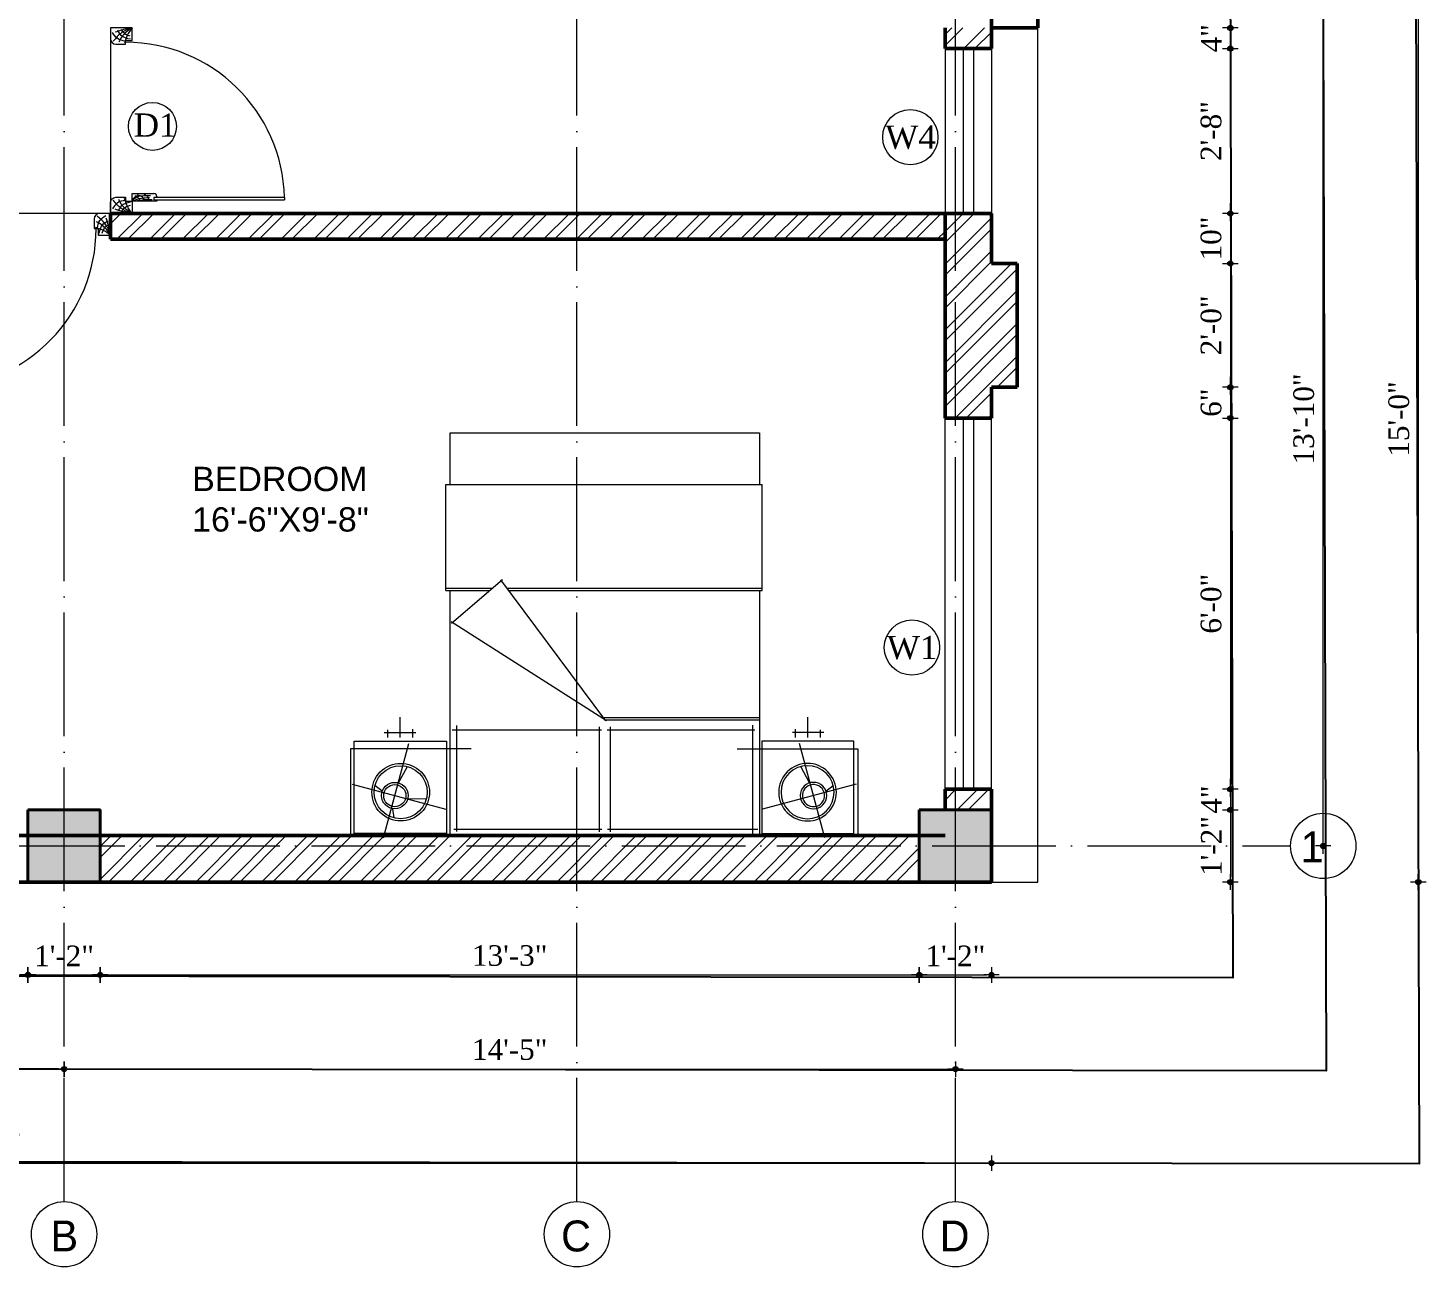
# Model space of a CAD drawing. Header units: inches. Extents: x 5914 to 162157, y -20538 to 282354.
# Drawn here: x 154873.3 to 155144.4, y -14603 to -14362.6 of the extents above; entities that cross this region are included whole.
import ezdxf

# ---------------------------------------------------------------- set-up
doc = ezdxf.new("R2010")
doc.units = ezdxf.units.IN
doc.header["$MEASUREMENT"] = 0
doc.header["$PDMODE"] = 99
doc.linetypes.add('ACAD_ISO04W100', pattern=[30, 24, -3, 0, -3])
for name, color, linetype, lineweight in [('.09', 24, 'Continuous', 9), ('.1', 168, 'Continuous', 13), ('A-FUR', 42, 'Continuous', 5), ('CENTER  LINE RA', 10, 'ACAD_ISO04W100', 20), ('CONC. OUTLINE RA', 150, 'Continuous', 40), ('DOOR-WIN RA', 3, 'Continuous', 20), ('ELE2 RA', 130, 'Continuous', 20), ('Furniture', 22, 'Continuous', 13), ('Hatch', 254, 'Continuous', 9), ('HATCH RA', 8, 'Continuous', 5), ('Text', 7, 'Continuous', 18), ('TEXTLAYER', 7, 'Continuous', 18), ('WALL RA', 42, 'Continuous', 50)]:
    doc.layers.add(name, color=color, linetype=linetype, lineweight=lineweight)
doc.layers.add('S-DIM', color=7, linetype='Continuous')
doc.layers.add('WINDOW+dOOR', color=5, linetype='Continuous')
doc.styles.add('DIM', font='dutch.ttf')
doc.styles.get("Standard").update_dxf_attribs({"font": 'arial.ttf'})
doc.styles.add('titles', font='GOTHICB.TTF')
doc.dimstyles.new('Copy of DIM 8', dxfattribs={"dimtxt": 6.5, "dimasz": 1, "dimexe": 6, "dimexo": 18, "dimgap": 1.6875, "dimtad": 1, "dimdec": 0, "dimzin": 3, "dimdsep": 46, "dimlunit": 4, "dimtxsty": 'DIM', "dimblk": 'dot 2', "dimcen": 0.09375, "dimse1": 1, "dimse2": 1, "dimclrd": 1, "dimclre": 1, "dimclrt": 256, "dimadec": 0, "dimazin": 0, "dimtfac": 0.75, "dimtdec": 0, "dimtix": 1, "dimtmove": 1, "dimatfit": 3, "dimldrblk": 'DOT', "dimfxl": 1, "dimtolj": 1, "dimtzin": 0, "dimlwd": 9, "dimlwe": 9, "dimarcsym": 0})

# ---------------------------------------------------------------- blocks, each defined once
blk = doc.blocks.new('30 inch door')
at = {"layer": '.09'}
blk.add_arc((10330.01, 24687.1), 25.67, 91.332, 180, dxfattribs=at)
at = {"layer": '.1'}
for p, q in [((10329.41, 24712.76), (10329.41, 24691.67)), ((10329.41, 24712.76), (10329.81, 24712.76)), ((10329.81, 24691.67), (10329.81, 24712.76)), ((10328.81, 24688.15), (10328.81, 24691.67)), ((10329.29, 24692.15), (10329.41, 24692.15)), ((10329.41, 24692.15), (10329.41, 24691.67)), ((10329.41, 24691.67), (10329.81, 24691.67)), ((10329.41, 24691.67), (10329.81, 24691.67)), ((10329.81, 24691.67), (10329.81, 24692.15)), ((10329.81, 24692.15), (10330.01, 24692.15)), ((10330.01, 24692.15), (10330.01, 24688.15)), ((10302.02, 24688.15), (10302.02, 24684.65)), ((10304.03, 24688.15), (10302.02, 24688.15)), ((10304.03, 24688.15), (10304.03, 24688.15)), ((10304.03, 24687.1), (10304.03, 24688.15)), ((10304.65, 24687.1), (10304.03, 24687.1)), ((10304.65, 24685.52), (10304.65, 24687.1)), ((10330.01, 24688.15), (10328.81, 24688.15)), ((10329.4, 24687.1), (10330.01, 24687.1)), ((10329.4, 24685.52), (10329.4, 24687.1)), ((10330.01, 24687.1), (10330.01, 24688.15)), ((10330.01, 24688.15), (10332.02, 24688.15)), ((10332.02, 24688.15), (10332.02, 24684.65)), ((10302.02, 24684.65), (10303.77, 24684.65)), ((10332.02, 24684.65), (10330.27, 24684.65))]:
    blk.add_line(p, q, dxfattribs=at)
for centre, major_axis, start_param, end_param in [((10329.29, 24691.67), (-0.339, 0.339), 5.497787, 7.068583), ((10303.77, 24685.52), (-0.619, -0.619), 0.785398, 2.356194)]:
    blk.add_ellipse(centre, major_axis=major_axis, ratio=1, start_param=start_param, end_param=end_param, dxfattribs=at)
at = {"layer": '.1', "extrusion": (0, 0, -1)}
blk.add_ellipse((10330.27, 24685.52), major_axis=(-0.619, 0.619), ratio=1, start_param=3.926991, end_param=5.497787, dxfattribs=at)
blk.add_line((10330.01, 24688.15), (10330.01, 24688.15))
at = {"layer": 'Hatch', "lineweight": 0}
for points, knots in [([(10330.01, 24688.15), (10329.7, 24688.44), (10329.1, 24689.01), (10329.14, 24689.82), (10329.09, 24691.13)], [0, 0, 0, 0, 30.296971, 58.529009, 58.529009, 58.529009, 58.529009]), ([(10330.01, 24688.15), (10329.93, 24688.7), (10329.77, 24689.76), (10329.75, 24690.84), (10329.74, 24691.37)], [0, 0, 0, 0, 41.50394, 80.765622, 80.765622, 80.765622, 80.765622]), ([(10330.01, 24688.15), (10329.8, 24688.26), (10329.35, 24688.51), (10329.11, 24688.97), (10328.99, 24689.22)], [0, 0, 0, 0, 17.459472, 37.737029, 37.737029, 37.737029, 37.737029]), ([(10329.9, 24690.9), (10329.69, 24690.85), (10329.25, 24690.74), (10329.1, 24690.31), (10329.02, 24690.08)], [0, 0, 0, 0, 15.424483, 31.99547, 31.99547, 31.99547, 31.99547]), ([(10329.92, 24690.24), (10329.72, 24690.12), (10329.23, 24689.84), (10329.13, 24689.27), (10329.07, 24688.95)], [0, 0, 0, 0, 17.254821, 40.319618, 40.319618, 40.319618, 40.319618]), ([(10329.9, 24689.44), (10329.59, 24689.24), (10329.23, 24689.01), (10329.2, 24688.63), (10329.2, 24688.58)], [0, 0, 0, 0, 24.633819, 28.489546, 28.489546, 28.489546, 28.489546]), ([(10330.01, 24688.15), (10329.86, 24688.5), (10329.47, 24689.39), (10329.44, 24690.38), (10329.42, 24690.98)], [0, 0, 0, 0, 28.413311, 72.750806, 72.750806, 72.750806, 72.750806]), ([(10302.02, 24688.15), (10302.05, 24687.95), (10302.17, 24687.01), (10302.48, 24686.12), (10302.72, 24685.42)], [0, 0, 0, 0, 17.459471, 80.67073, 80.67073, 80.67073, 80.67073]), ([(10302.02, 24688.15), (10302.41, 24687.86), (10303.15, 24687.31), (10304.04, 24687.05), (10304.45, 24686.93)], [0, 0, 0, 0, 41.503939, 78.170205, 78.170205, 78.170205, 78.170205]), ([(10302.02, 24688.15), (10302.45, 24687.5), (10303.05, 24686.59), (10304.02, 24686.14), (10304.29, 24686.01)], [0, 0, 0, 0, 64.705486, 90.408952, 90.408952, 90.408952, 90.408952]), ([(10302.02, 24688.15), (10302.13, 24687.79), (10302.35, 24687.1), (10302.97, 24686.1), (10304.18, 24685.07)], [0, 0, 0, 0, 30.296971, 58.529009, 58.529009, 58.529009, 58.529009]), ([(10303.35, 24687.82), (10303.2, 24687.43), (10302.98, 24686.82), (10302.44, 24686.51), (10302.25, 24686.4)], [0, 0, 0, 0, 34.642749, 52.790216, 52.790216, 52.790216, 52.790216]), ([(10303.86, 24687.89), (10303.73, 24687.32), (10303.52, 24686.4), (10302.7, 24686), (10302.39, 24685.85)], [0, 0, 0, 0, 47.051669, 75.417188, 75.417188, 75.417188, 75.417188]), ([(10304.15, 24687.01), (10304.07, 24686.57), (10303.9, 24685.69), (10303.13, 24685.22), (10302.75, 24684.98)], [0, 0, 0, 0, 36.886594, 73.591637, 73.591637, 73.591637, 73.591637]), ([(10332.02, 24688.15), (10331.63, 24687.86), (10330.89, 24687.31), (10330.01, 24687.05), (10329.59, 24686.93)], [0, 0, 0, 0, 41.503939, 78.170205, 78.170205, 78.170205, 78.170205]), ([(10332.02, 24688.15), (10331.59, 24687.5), (10330.99, 24686.59), (10330.03, 24686.14), (10329.75, 24686.01)], [0, 0, 0, 0, 64.705486, 90.408952, 90.408952, 90.408952, 90.408952]), ([(10332.02, 24688.15), (10331.91, 24687.79), (10331.69, 24687.1), (10331.07, 24686.1), (10329.87, 24685.07)], [0, 0, 0, 0, 30.296971, 58.529009, 58.529009, 58.529009, 58.529009]), ([(10329.89, 24687.01), (10329.98, 24686.57), (10330.14, 24685.69), (10330.91, 24685.22), (10331.29, 24684.98)], [0, 0, 0, 0, 36.886594, 73.591637, 73.591637, 73.591637, 73.591637]), ([(10330.18, 24687.89), (10330.31, 24687.32), (10330.52, 24686.4), (10331.35, 24686), (10331.66, 24685.85)], [0, 0, 0, 0, 47.051669, 75.417188, 75.417188, 75.417188, 75.417188]), ([(10330.7, 24687.82), (10330.84, 24687.43), (10331.06, 24686.82), (10331.61, 24686.51), (10331.8, 24686.4)], [0, 0, 0, 0, 34.642749, 52.790216, 52.790216, 52.790216, 52.790216]), ([(10332.02, 24688.15), (10332, 24687.95), (10331.87, 24687.01), (10331.56, 24686.12), (10331.32, 24685.42)], [0, 0, 0, 0, 17.459471, 80.67073, 80.67073, 80.67073, 80.67073])]:
    blk.add_open_spline(points, degree=3, knots=knots, dxfattribs=at)
blk = doc.blocks.new('A$C2A650008')
at = {"layer": 'A-FUR'}
for p, q in [((-74.11, 13.02), (-90.97, 13.02)), ((-90.97, -6.3), (-90.97, 13.02)), ((-90.52, -5.58), (-90.52, 12.3)), ((-90.52, 12.3), (-72.65, 12.3)), ((-80.98, 12.72), (-85.85, -5.45)), ((-74.11, -10.37), (-74.11, 13.02)), ((-72.65, 12.3), (-72.65, -5.58)), ((-82.37, 6.87), (-81.23, 8.27)), ((-91.38, 6.62), (-73.1, 1.72)), ((-71.92, 5.78), (-70.42, 5.78)), ((-70.96, 6.46), (-70.96, 0.35)), ((-85.74, 4.89), (-87.52, 4.59)), ((-80.74, 3.68), (-77.55, 1.98)), ((-71.92, 3.36), (-67.96, 3.36)), ((-83.76, 1.91), (-83.84, -1.7)), ((-71.92, 0.94), (-70.3, 0.94)), ((-90.97, -6.3), (-43.44, -6.3)), ((-90.97, -6.3), (-90.97, -66.3)), ((-90.97, -6.3), (-70.8, -6.3)), ((-90.97, -66.3), (-90.97, -6.3)), ((-72.65, -5.58), (-90.52, -5.58)), ((-90.18, -7.63), (-69.6, -7.63)), ((-89.76, -35.72), (-89.76, -7)), ((-70.44, -6.69), (-70.44, -35.63)), ((-68.72, -36.65), (-49.48, -6.48)), ((-49.77, -6.59), (-41.27, -16.48)), ((-43.44, -5.48), (-43.44, -13.94)), ((-43.44, -5.48), (-22.87, -5.48)), ((-42.96, -5.48), (-42.96, -14.5)), ((-22.87, -5.48), (-22.87, -66.85)), ((-22.87, -6.3), (-12.84, -6.3)), ((-12.84, -6.3), (-12.84, -66.3)), ((-41.36, -16.06), (-68.68, -36.43)), ((-43.44, -17.62), (-43.44, -66.85)), ((-42.96, -17.26), (-42.96, -66.85)), ((-69.87, -35.22), (-90.25, -35.22)), ((-90.25, -37.39), (-69.87, -37.39)), ((-89.76, -65.95), (-89.76, -36.85)), ((-70.44, -36.77), (-70.44, -65.37)), ((-68.5, -36.25), (-68.5, -66.3)), ((-68.02, -35.78), (-68.02, -66.3)), ((-74.11, -61.97), (-74.11, -85.36)), ((-69.53, -64.97), (-90.74, -64.97)), ((-43.44, -66.3), (-90.97, -66.3)), ((-90.97, -66.3), (-90.97, -85.36)), ((-90.52, -66.76), (-90.52, -84.63)), ((-72.65, -66.76), (-90.52, -66.76)), ((-80.98, -85.05), (-85.85, -66.89)), ((-72.65, -84.63), (-72.65, -66.76)), ((-43.44, -66.85), (-22.87, -66.85)), ((-12.84, -66.3), (-22.87, -66.3)), ((-70.96, -78.79), (-70.96, -72.69)), ((-91.38, -78.96), (-73.1, -74.06)), ((-80.74, -76.02), (-77.55, -74.32)), ((-71.92, -73.28), (-70.3, -73.28)), ((-71.92, -75.7), (-67.96, -75.7)), ((-71.92, -78.11), (-70.42, -78.11)), ((-82.37, -79.2), (-81.23, -80.61)), ((-74.11, -85.36), (-90.97, -85.36)), ((-90.52, -84.63), (-72.65, -84.63))]:
    blk.add_line(p, q, dxfattribs=at)
for centre, major_axis, start_param, end_param in [((-82.54, 3.29), (3.95, 3.95), 6.28318530712061, 12.5663706143002), ((-82.54, 3.29), (-3.64, 3.64), 4.712389, 10.995574), ((-83.2, 4.43), (1.82, 1.82), 3.926993, 10.210178), ((-83.2, 4.43), (-1.52, 1.52), -1.570796, 4.712389)]:
    blk.add_ellipse(centre, major_axis=major_axis, ratio=1, start_param=start_param, end_param=end_param, dxfattribs=at)
at = {"layer": 'A-FUR', "extrusion": (0, 0, -1)}
for centre, major_axis, start_param, end_param in [((-82.54, -75.63), (-3.95, 3.95), 3.141593, 9.424778), ((-82.54, -75.63), (3.64, 3.64), 1.570796326731005, 7.853981633910592), ((-83.2, -76.77), (1.82, 1.82), -0.588961555347947, 5.69422375183164), ((-83.2, -76.77), (-1.52, 1.52), 0.886531, 7.169716)]:
    blk.add_ellipse(centre, major_axis=major_axis, ratio=1, start_param=start_param, end_param=end_param, dxfattribs=at)
blk = doc.blocks.new('COLUMN')
at = {"layer": 'CONC. OUTLINE RA', "transparency": 33554687}
h = blk.add_hatch(color=256, dxfattribs=at)
h.dxf.hatch_style = 1
h.paths.add_polyline_path([(148062.93, -13130.45), (148076.93, -13130.45), (148076.93, -13116.45), (148062.93, -13116.45)])
at = {"layer": 'CONC. OUTLINE RA'}
blk.add_lwpolyline([(148062.93, -13116.45), (148076.93, -13116.45), (148076.93, -13130.45), (148062.93, -13130.45)], close=True, dxfattribs=at)
blk = doc.blocks.new('GRID')
at = {"layer": 'CENTER  LINE RA', "linetype": 'ACAD_ISO04W100'}
for p, q in [((148356.89, -15085.26), (148356.89, -14665.83)), ((148456.36, -15085.26), (148456.36, -14665.69)), ((148529.77, -15085.26), (148529.77, -14665.69)), ((148103.85, -15016.26), (148594.77, -15016.26))]:
    blk.add_line(p, q, dxfattribs=at)
at = {"layer": 'Text'}
for centre in [(148601.11, -15016.26), (148601.11, -15016.26), (148601.11, -15016.26), (148356.89, -15091.6), (148356.89, -15091.6), (148356.89, -15091.6), (148456.36, -15091.6), (148456.36, -15091.6), (148456.36, -15091.6), (148529.77, -15091.6), (148529.76, -15091.6), (148529.77, -15091.6)]:
    blk.add_circle(centre, 6.34, dxfattribs=at)
at = {"layer": 'Text', "char_height": 6, "width": 68.6783, "attachment_point": 3, "rotation": 0.0035, "style": 'titles'}
for s, insert in [('{\\fStylus BT|b0|i0|c0|p34;1}', (148601.18, -15013.45)), ('{\\fStylus BT|b0|i0|c0|p34;B}', (148359.61, -15088.92)), ('{\\fStylus BT|b0|i0|c0|p34;C}', (148459.08, -15088.92)), ('{\\fStylus BT|b0|i0|c0|p34;D}', (148532.49, -15088.92))]:
    blk.add_mtext(s, dxfattribs=dict(at, insert=insert))
blk = doc.blocks.new('dot1')
at = {"layer": 'Hatch'}
h = blk.add_hatch(color=256, dxfattribs=at)
edge = h.paths.add_edge_path()
edge.add_arc((0, 0), 1, 0, 360)
for p, q in [((3, 0), (-3, 0)), ((0, 3), (0, -3))]:
    blk.add_line(p, q, dxfattribs=at)
blk.add_circle((0, 0), 1, dxfattribs=at)
blk = doc.blocks.new('dot 2')
at = {"layer": 'Hatch', "xscale": 0.5, "yscale": 0.5, "zscale": 0.5}
blk.add_blockref('dot1', (0, 0), dxfattribs=at)
blk = doc.blocks.new('*D274')
at = {"layer": 'Defpoints', "color": 0, "transparency": 16777216}
for p in [(149403.21, -14843.89), (149403.21, -14857.88), (149449.54, -14857.88)]:
    blk.add_point(p, dxfattribs=at)
at = {"layer": 'S-DIM', "color": 1, "lineweight": 9, "transparency": 16777216}
blk.add_line((149449.54, -14844.89), (149449.54, -14856.88), dxfattribs=at)
for p, rotation in [((149449.54, -14843.89), 90), ((149449.54, -14857.88), 270)]:
    blk.add_blockref('dot 2', p, dxfattribs=dict(at, rotation=rotation))
at = {"layer": 'S-DIM', "transparency": 16777216, "insert": (149445.84, -14850.88), "char_height": 4, "attachment_point": 5, "rotation": 90, "style": 'DIM'}
blk.add_mtext('\\A1;1\'-2"', dxfattribs=at)
blk = doc.blocks.new('_Dot')
at = {"color": 0, "linetype": 'ByBlock', "lineweight": -2}
blk.add_line((-0.5, 0), (-1, 0), dxfattribs=at)
at = {"color": 0, "linetype": 'ByBlock', "const_width": 0.5}
blk.add_lwpolyline([(-0.25, 0, 1), (0.25, 0, 1)], format="xyb", close=True, dxfattribs=at)
blk = doc.blocks.new('*D275')
at = {"layer": 'Defpoints', "color": 0, "transparency": 16777216}
for p in [(149403.21, -14857.88), (149403.21, -14861.88), (149449.54, -14861.88)]:
    blk.add_point(p, dxfattribs=at)
at = {"layer": 'S-DIM', "color": 1, "lineweight": 9, "transparency": 16777216}
for p, q in [((149449.54, -14856.88), (149449.54, -14855.88)), ((149449.54, -14857.88), (149449.54, -14861.88)), ((149449.54, -14862.88), (149449.54, -14863.88))]:
    blk.add_line(p, q, dxfattribs=at)
for p, rotation in [((149449.54, -14857.88), 270), ((149449.54, -14861.88), 90)]:
    blk.add_blockref('dot 2', p, dxfattribs=dict(at, rotation=rotation))
at = {"layer": 'S-DIM', "transparency": 16777216, "insert": (149445.85, -14859.88), "char_height": 4, "attachment_point": 5, "rotation": 90, "style": 'DIM'}
blk.add_mtext('\\A1;4"', dxfattribs=at)
blk = doc.blocks.new('*D276')
at = {"layer": 'Defpoints', "color": 0, "transparency": 16777216}
for p in [(149403.21, -14861.88), (149403.21, -14893.87), (149449.54, -14893.87)]:
    blk.add_point(p, dxfattribs=at)
at = {"layer": 'S-DIM', "color": 1, "lineweight": 9, "transparency": 16777216}
blk.add_line((149449.54, -14862.88), (149449.54, -14892.87), dxfattribs=at)
for p, rotation in [((149449.54, -14861.88), 90), ((149449.54, -14893.87), 270)]:
    blk.add_blockref('dot 2', p, dxfattribs=dict(at, rotation=rotation))
at = {"layer": 'S-DIM', "transparency": 16777216, "insert": (149445.81, -14877.87), "char_height": 4, "attachment_point": 5, "rotation": 90, "style": 'DIM'}
blk.add_mtext('\\A1;2\'-8"', dxfattribs=at)
blk = doc.blocks.new('*D277')
at = {"layer": 'Defpoints', "color": 0, "transparency": 16777216}
for p in [(149403.21, -14893.87), (149403.21, -14903.57), (149449.54, -14903.57)]:
    blk.add_point(p, dxfattribs=at)
at = {"layer": 'S-DIM', "color": 1, "lineweight": 9, "transparency": 16777216}
for p, q in [((149449.54, -14892.87), (149449.54, -14891.87)), ((149449.54, -14893.87), (149449.54, -14903.57)), ((149449.54, -14904.57), (149449.54, -14905.57))]:
    blk.add_line(p, q, dxfattribs=at)
for p, rotation in [((149449.54, -14893.87), 270), ((149449.54, -14903.57), 90)]:
    blk.add_blockref('dot 2', p, dxfattribs=dict(at, rotation=rotation))
at = {"layer": 'S-DIM', "transparency": 16777216, "insert": (149445.8, -14898.72), "char_height": 4, "attachment_point": 5, "rotation": 90, "style": 'DIM'}
blk.add_mtext('\\A1;10"', dxfattribs=at)
blk = doc.blocks.new('*D278')
at = {"layer": 'Defpoints', "color": 0, "transparency": 16777216}
for p in [(149403.21, -14903.57), (149403.21, -14927.57), (149449.54, -14927.57)]:
    blk.add_point(p, dxfattribs=at)
at = {"layer": 'S-DIM', "color": 1, "lineweight": 9, "transparency": 16777216}
blk.add_line((149449.54, -14904.57), (149449.54, -14926.57), dxfattribs=at)
for p, rotation in [((149449.54, -14903.57), 90), ((149449.54, -14927.57), 270)]:
    blk.add_blockref('dot 2', p, dxfattribs=dict(at, rotation=rotation))
at = {"layer": 'S-DIM', "transparency": 16777216, "insert": (149445.81, -14915.57), "char_height": 4, "attachment_point": 5, "rotation": 90, "style": 'DIM'}
blk.add_mtext('\\A1;2\'-0"', dxfattribs=at)
blk = doc.blocks.new('*D279')
at = {"layer": 'Defpoints', "color": 0, "transparency": 16777216}
for p in [(149403.21, -14927.57), (149403.21, -14933.57), (149449.54, -14933.57)]:
    blk.add_point(p, dxfattribs=at)
at = {"layer": 'S-DIM', "color": 1, "lineweight": 9, "transparency": 16777216}
for p, q in [((149449.54, -14926.57), (149449.54, -14925.57)), ((149449.54, -14927.57), (149449.54, -14933.57)), ((149449.54, -14934.57), (149449.54, -14935.57))]:
    blk.add_line(p, q, dxfattribs=at)
for p, rotation in [((149449.54, -14927.57), 270), ((149449.54, -14933.57), 90)]:
    blk.add_blockref('dot 2', p, dxfattribs=dict(at, rotation=rotation))
at = {"layer": 'S-DIM', "transparency": 16777216, "insert": (149445.81, -14930.57), "char_height": 4, "attachment_point": 5, "rotation": 90, "style": 'DIM'}
blk.add_mtext('\\A1;6"', dxfattribs=at)
blk = doc.blocks.new('*D280')
at = {"layer": 'Defpoints', "color": 0, "transparency": 16777216}
for p in [(149403.21, -14933.57), (149403.21, -15005.57), (149449.54, -15005.57)]:
    blk.add_point(p, dxfattribs=at)
at = {"layer": 'S-DIM', "color": 1, "lineweight": 9, "transparency": 16777216}
blk.add_line((149449.54, -14934.57), (149449.54, -15004.57), dxfattribs=at)
for p, rotation in [((149449.54, -14933.57), 90), ((149449.54, -15005.57), 270)]:
    blk.add_blockref('dot 2', p, dxfattribs=dict(at, rotation=rotation))
at = {"layer": 'S-DIM', "transparency": 16777216, "insert": (149445.81, -14969.57), "char_height": 4, "attachment_point": 5, "rotation": 90, "style": 'DIM'}
blk.add_mtext('\\A1;6\'-0"', dxfattribs=at)
blk = doc.blocks.new('*D281')
at = {"layer": 'Defpoints', "color": 0, "transparency": 16777216}
for p in [(149403.21, -15005.57), (149403.21, -15009.57), (149449.54, -15009.57)]:
    blk.add_point(p, dxfattribs=at)
at = {"layer": 'S-DIM', "color": 1, "lineweight": 9, "transparency": 16777216}
for p, q in [((149449.54, -15004.57), (149449.54, -15003.57)), ((149449.54, -15005.57), (149449.54, -15009.57)), ((149449.54, -15010.57), (149449.54, -15011.57))]:
    blk.add_line(p, q, dxfattribs=at)
for p, rotation in [((149449.54, -15005.57), 270), ((149449.54, -15009.57), 90)]:
    blk.add_blockref('dot 2', p, dxfattribs=dict(at, rotation=rotation))
at = {"layer": 'S-DIM', "transparency": 16777216, "insert": (149445.85, -15007.57), "char_height": 4, "attachment_point": 5, "rotation": 90, "style": 'DIM'}
blk.add_mtext('\\A1;4"', dxfattribs=at)
blk = doc.blocks.new('*D282')
at = {"layer": 'Defpoints', "color": 0, "transparency": 16777216}
for p in [(149403.21, -15009.57), (149403.21, -15023.57), (149449.54, -15023.57)]:
    blk.add_point(p, dxfattribs=at)
at = {"layer": 'S-DIM', "color": 1, "lineweight": 9, "transparency": 16777216}
blk.add_line((149449.54, -15010.57), (149449.54, -15022.57), dxfattribs=at)
for p, rotation in [((149449.54, -15009.57), 90), ((149449.54, -15023.57), 270)]:
    blk.add_blockref('dot 2', p, dxfattribs=dict(at, rotation=rotation))
at = {"layer": 'S-DIM', "transparency": 16777216, "insert": (149445.84, -15016.57), "char_height": 4, "attachment_point": 5, "rotation": 90, "style": 'DIM'}
blk.add_mtext('\\A1;1\'-2"', dxfattribs=at)
blk = doc.blocks.new('*D283')
at = {"layer": 'Defpoints', "color": 0, "transparency": 16777216}
for p in [(149396.21, -14850.87), (149467.52, -14850.87), (149396.21, -15016.57)]:
    blk.add_point(p, dxfattribs=at)
at = {"layer": 'S-DIM', "color": 1, "lineweight": 9, "transparency": 16777216}
blk.add_line((149467.52, -15015.57), (149467.52, -14851.87), dxfattribs=at)
for p, rotation in [((149467.52, -14850.87), 90), ((149467.52, -15016.57), 270)]:
    blk.add_blockref('dot 2', p, dxfattribs=dict(at, rotation=rotation))
at = {"layer": 'S-DIM', "transparency": 16777216, "insert": (149463.78, -14933.72), "char_height": 4, "attachment_point": 5, "rotation": 90, "style": 'DIM'}
blk.add_mtext('\\A1;13\'-10"', dxfattribs=at)
blk = doc.blocks.new('*D286')
at = {"layer": 'Defpoints', "color": 0, "transparency": 16777216}
for p in [(149403.21, -14843.89), (149403.21, -15023.57), (149485.99, -15023.57)]:
    blk.add_point(p, dxfattribs=at)
at = {"layer": 'S-DIM', "color": 1, "lineweight": 9, "transparency": 16777216}
blk.add_line((149485.99, -14844.89), (149485.99, -15022.57), dxfattribs=at)
for p, rotation in [((149485.99, -14843.89), 90), ((149485.99, -15023.57), 270)]:
    blk.add_blockref('dot 2', p, dxfattribs=dict(at, rotation=rotation))
at = {"layer": 'S-DIM', "transparency": 16777216, "insert": (149482.22, -14933.73), "char_height": 4, "attachment_point": 5, "rotation": 90, "style": 'DIM'}
blk.add_mtext('\\A1;15\'-0"', dxfattribs=at)
blk = doc.blocks.new('*D297')
at = {"layer": 'Defpoints', "color": 0, "transparency": 16777216}
for p in [(149026.3, -15023.57), (149216.34, -15023.57), (149216.34, -15041.59)]:
    blk.add_point(p, dxfattribs=at)
at = {"layer": 'S-DIM', "color": 1, "lineweight": 9, "transparency": 16777216}
blk.add_line((149027.3, -15041.59), (149215.34, -15041.59), dxfattribs=at)
at = {"layer": 'S-DIM', "color": 1, "lineweight": 9, "transparency": 16777216, "rotation": 180}
blk.add_blockref('dot 2', (149026.3, -15041.59), dxfattribs=at)
at = {"layer": 'S-DIM', "color": 1, "lineweight": 9, "transparency": 16777216}
blk.add_blockref('dot 2', (149216.34, -15041.59), dxfattribs=at)
at = {"layer": 'S-DIM', "transparency": 16777216, "insert": (149121.32, -15037.82), "char_height": 4, "attachment_point": 5, "style": 'DIM'}
blk.add_mtext('\\A1;15\'-10"', dxfattribs=at)
blk = doc.blocks.new('*D298')
at = {"layer": 'Defpoints', "color": 0, "transparency": 16777216}
for p in [(149216.34, -15023.57), (149230.34, -15023.57), (149230.34, -15041.59)]:
    blk.add_point(p, dxfattribs=at)
at = {"layer": 'S-DIM', "color": 1, "lineweight": 9, "transparency": 16777216}
blk.add_line((149217.34, -15041.59), (149229.34, -15041.59), dxfattribs=at)
at = {"layer": 'S-DIM', "color": 1, "lineweight": 9, "transparency": 16777216, "rotation": 180}
blk.add_blockref('dot 2', (149216.34, -15041.59), dxfattribs=at)
at = {"layer": 'S-DIM', "color": 1, "lineweight": 9, "transparency": 16777216}
blk.add_blockref('dot 2', (149230.34, -15041.59), dxfattribs=at)
at = {"layer": 'S-DIM', "transparency": 16777216, "insert": (149223.34, -15037.89), "char_height": 4, "attachment_point": 5, "style": 'DIM'}
blk.add_mtext('\\A1;1\'-2"', dxfattribs=at)
blk = doc.blocks.new('*D299')
at = {"layer": 'Defpoints', "color": 0, "transparency": 16777216}
for p in [(149230.34, -15023.57), (149389.21, -15023.57), (149389.21, -15041.59)]:
    blk.add_point(p, dxfattribs=at)
at = {"layer": 'S-DIM', "color": 1, "lineweight": 9, "transparency": 16777216}
blk.add_line((149231.34, -15041.59), (149388.21, -15041.59), dxfattribs=at)
at = {"layer": 'S-DIM', "color": 1, "lineweight": 9, "transparency": 16777216, "rotation": 180}
blk.add_blockref('dot 2', (149230.34, -15041.59), dxfattribs=at)
at = {"layer": 'S-DIM', "color": 1, "lineweight": 9, "transparency": 16777216}
blk.add_blockref('dot 2', (149389.21, -15041.59), dxfattribs=at)
at = {"layer": 'S-DIM', "transparency": 16777216, "insert": (149309.77, -15037.85), "char_height": 4, "attachment_point": 5, "style": 'DIM'}
blk.add_mtext('\\A1;13\'-3"', dxfattribs=at)
blk = doc.blocks.new('*D300')
at = {"layer": 'Defpoints', "color": 0, "transparency": 16777216}
for p in [(149389.21, -15023.57), (149403.21, -15023.89), (149403.21, -15041.59)]:
    blk.add_point(p, dxfattribs=at)
at = {"layer": 'S-DIM', "color": 1, "lineweight": 9, "transparency": 16777216}
blk.add_line((149390.21, -15041.59), (149402.21, -15041.59), dxfattribs=at)
at = {"layer": 'S-DIM', "color": 1, "lineweight": 9, "transparency": 16777216, "rotation": 180}
blk.add_blockref('dot 2', (149389.21, -15041.59), dxfattribs=at)
at = {"layer": 'S-DIM', "color": 1, "lineweight": 9, "transparency": 16777216}
blk.add_blockref('dot 2', (149403.21, -15041.59), dxfattribs=at)
at = {"layer": 'S-DIM', "transparency": 16777216, "insert": (149396.21, -15037.89), "char_height": 4, "attachment_point": 5, "style": 'DIM'}
blk.add_mtext('\\A1;1\'-2"', dxfattribs=at)
blk = doc.blocks.new('*D301')
at = {"layer": 'Defpoints', "color": 0, "transparency": 16777216}
for p in [(149019.3, -15016.57), (149223.34, -15016.57), (149223.34, -15059.86)]:
    blk.add_point(p, dxfattribs=at)
at = {"layer": 'S-DIM', "color": 1, "lineweight": 9, "transparency": 16777216}
blk.add_line((149020.3, -15059.86), (149222.34, -15059.86), dxfattribs=at)
at = {"layer": 'S-DIM', "color": 1, "lineweight": 9, "transparency": 16777216, "rotation": 180}
blk.add_blockref('dot 2', (149019.3, -15059.86), dxfattribs=at)
at = {"layer": 'S-DIM', "color": 1, "lineweight": 9, "transparency": 16777216}
blk.add_blockref('dot 2', (149223.34, -15059.86), dxfattribs=at)
at = {"layer": 'S-DIM', "transparency": 16777216, "insert": (149121.32, -15056.12), "char_height": 4, "attachment_point": 5, "style": 'DIM'}
blk.add_mtext('\\A1;17\'-0"', dxfattribs=at)
blk = doc.blocks.new('*D295')
at = {"layer": 'Defpoints', "color": 0, "transparency": 16777216}
for p in [(149223.34, -15016.57), (149396.21, -15016.57), (149396.21, -15059.86)]:
    blk.add_point(p, dxfattribs=at)
at = {"layer": 'S-DIM', "color": 1, "lineweight": 9, "transparency": 16777216}
blk.add_line((149224.34, -15059.86), (149395.21, -15059.86), dxfattribs=at)
at = {"layer": 'S-DIM', "color": 1, "lineweight": 9, "transparency": 16777216, "rotation": 180}
blk.add_blockref('dot 2', (149223.34, -15059.86), dxfattribs=at)
at = {"layer": 'S-DIM', "color": 1, "lineweight": 9, "transparency": 16777216}
blk.add_blockref('dot 2', (149396.21, -15059.86), dxfattribs=at)
at = {"layer": 'S-DIM', "transparency": 16777216, "insert": (149309.77, -15056.09), "char_height": 4, "attachment_point": 5, "style": 'DIM'}
blk.add_mtext('\\A1;14\'-5"', dxfattribs=at)
blk = doc.blocks.new('*D302')
at = {"layer": 'Defpoints', "color": 0, "transparency": 16777216}
for p in [(149012.3, -15023.57), (149403.21, -15023.57), (149403.21, -15078.1)]:
    blk.add_point(p, dxfattribs=at)
at = {"layer": 'S-DIM', "color": 1, "lineweight": 9, "transparency": 16777216}
blk.add_line((149013.3, -15078.1), (149402.21, -15078.1), dxfattribs=at)
at = {"layer": 'S-DIM', "color": 1, "lineweight": 9, "transparency": 16777216, "rotation": 180}
blk.add_blockref('dot 2', (149012.3, -15078.1), dxfattribs=at)
at = {"layer": 'S-DIM', "color": 1, "lineweight": 9, "transparency": 16777216}
blk.add_blockref('dot 2', (149403.21, -15078.1), dxfattribs=at)
at = {"layer": 'S-DIM', "transparency": 16777216, "insert": (149207.75, -15074.37), "char_height": 4, "attachment_point": 5, "style": 'DIM'}
blk.add_mtext('\\A1;32\'-7"', dxfattribs=at)
blk = doc.blocks.new('SS')
at = {"layer": 'HATCH RA'}
h = blk.add_hatch(dxfattribs=at)
h.set_pattern_fill('ANSI32', color=256, scale=12)
h.paths.add_polyline_path([(149403.21, -14857.88), (149394.21, -14857.88), (149394.21, -14861.88), (149403.21, -14861.88)])
h = blk.add_hatch(dxfattribs=at)
h.set_pattern_fill('ANSI32', color=256, scale=12)
h.paths.add_polyline_path([(149394.21, -14893.87), (149232.34, -14893.87), (149232.34, -14898.07), (149232.34, -14898.87), (149394.21, -14898.87)])
h = blk.add_hatch(dxfattribs=at)
h.set_pattern_fill('ANSI32', color=256, scale=12)
h.paths.add_polyline_path([(149394.21, -14933.57), (149403.21, -14933.57), (149403.21, -14927.57), (149408.21, -14927.57), (149408.21, -14903.57), (149403.21, -14903.57), (149403.21, -14893.87), (149394.21, -14893.87)])
h = blk.add_hatch(dxfattribs=at)
h.set_pattern_fill('ANSI32', color=256, scale=12)
h.paths.add_polyline_path([(149403.21, -15005.57), (149394.21, -15005.57), (149394.21, -15009.57), (149403.21, -15009.57)])
h = blk.add_hatch(dxfattribs=at)
h.set_pattern_fill('ANSI32', color=256, scale=12)
h.paths.add_polyline_path([(149389.21, -15014.57), (149230.34, -15014.57), (149230.34, -15023.57), (149389.21, -15023.57)])
at = {"layer": 'Defpoints'}
for points in [[(148958.3, -14673.94), (149351.72, -14673.94), (149485.39, -14803.76), (149486.14, -15078.21), (148958.3, -15077.5)], [(148976.3, -14691.94), (149344.41, -14691.94), (149467.42, -14811.39), (149468.09, -15060.19), (148976.3, -15059.52)], [(148994.3, -14709.94), (149337.11, -14709.94), (149449.44, -14819.02), (149450.04, -15042.17), (148994.3, -15041.55)]]:
    blk.add_lwpolyline(points, close=True, dxfattribs=at)
at = {"layer": 'DOOR-WIN RA'}
for p, q in [((149394.21, -14861.88), (149394.21, -14893.87)), ((149397.71, -14861.88), (149397.71, -14893.87)), ((149399.71, -14861.88), (149399.71, -14893.87)), ((149403.21, -14861.88), (149403.21, -14893.87)), ((149394.21, -15005.57), (149394.21, -14933.57)), ((149397.71, -14933.57), (149397.71, -15005.57)), ((149399.71, -14933.57), (149399.71, -15005.57)), ((149403.21, -15005.57), (149403.21, -14933.57))]:
    blk.add_line(p, q, dxfattribs=at)
at = {"layer": 'ELE2 RA'}
for p, q in [((149412.21, -15023.57), (149412.21, -14857.88)), ((149403.21, -15023.57), (149412.21, -15023.57))]:
    blk.add_line(p, q, dxfattribs=at)
at = {"layer": 'HATCH RA'}
for p, q in [((149232.34, -14857.87), (149232.34, -14893.87)), ((149232.34, -14893.87), (149196.34, -14893.87))]:
    blk.add_line(p, q, dxfattribs=at)
at = {"layer": 'TEXTLAYER'}
for centre, radius in [((149240.48, -14876.98), 4.65), ((149387.47, -14879.06), 5.36), ((149387.78, -14978.08), 5.36)]:
    blk.add_circle(centre, radius, dxfattribs=at)
at = {"layer": 'WALL RA'}
for p, q in [((149403.21, -14857.88), (149403.21, -14843.89)), ((149412.21, -14857.88), (149412.21, -14843.83)), ((149394.21, -14857.88), (149394.21, -14861.88)), ((149412.21, -14857.88), (149403.21, -14857.88)), ((149403.21, -14857.88), (149403.21, -14861.88)), ((149403.21, -14861.88), (149394.21, -14861.88)), ((149403.21, -14893.87), (149232.34, -14893.87)), ((149232.34, -14893.87), (149232.34, -14898.87)), ((149394.21, -14933.57), (149394.21, -14893.87)), ((149403.21, -14903.57), (149403.21, -14893.87)), ((149394.21, -14898.87), (149232.34, -14898.87)), ((149403.21, -14903.57), (149408.21, -14903.57)), ((149408.21, -14927.57), (149408.21, -14903.57)), ((149403.21, -14927.57), (149408.21, -14927.57)), ((149403.21, -14933.57), (149403.21, -14927.57)), ((149394.21, -14933.57), (149403.21, -14933.57)), ((149394.21, -15005.57), (149403.21, -15005.57)), ((149394.21, -15009.57), (149394.21, -15005.57)), ((149403.21, -15023.57), (149403.21, -15005.57)), ((149021.3, -15014.57), (149394.21, -15014.57)), ((149012.3, -15023.57), (149403.21, -15023.57))]:
    blk.add_line(p, q, dxfattribs=at)
at = {"layer": 'CONC. OUTLINE RA'}
for p in [(1153.4, -1893.12), (1326.28, -1893.12)]:
    blk.add_blockref('COLUMN', p, dxfattribs=at)
at = {"layer": 'Furniture', "ltscale": 10, "rotation": 90}
blk.add_blockref('A$C2A650008', (149291.91, -14923.6), dxfattribs=at)
at = {"layer": 'HATCH RA'}
blk.add_blockref('GRID', (866.45, -0.31), dxfattribs=at)
at = {"layer": 'WINDOW+dOOR', "extrusion": (0, 0, -1), "xscale": -1.200000004184403, "zscale": -1.200000004184403}
for p, yscale, rotation in [((-119610.76, -2495.45), 1.200000004188042, 89.99999657546519), ((-161594.76, 14727.71), 1.200000004188041, 180)]:
    blk.add_blockref('30 inch door', p, dxfattribs=dict(at, yscale=yscale, rotation=rotation))
at = {"insert": (149248.18, -14943.01), "char_height": 4.7109, "attachment_point": 1}
blk.add_mtext_dynamic_manual_height_columns('BEDROOM\\P16\'-6"X9\'-8"', width=45.2655, gutter_width=23.55, heights=[0], dxfattribs=at)
at = {"layer": 'TEXTLAYER', "char_height": 4.5, "width": 245.2674, "attachment_point": 1}
for s, insert in [('{\\fTimes New Roman|b0|i0|c0|p18;D1}', (149236.85, -14874.47)), ('{\\fTimes New Roman|b0|i0|c0|p18;W4}', (149382.6, -14876.81)), ('{\\fTimes New Roman|b0|i0|c0|p18;W1}', (149382.92, -14975.83))]:
    blk.add_mtext(s, dxfattribs=dict(at, insert=insert))
at = {"layer": 'S-DIM'}
for base, p1, p2, picture, middle in [((149449.54, -14857.88), (149403.21, -14843.89), (149403.21, -14857.88), '*D274', (149445.84, -14850.88)), ((149485.99, -15023.57), (149403.21, -14843.89), (149403.21, -15023.57), '*D286', (149482.22, -14933.73)), ((149467.52, -14850.87), (149396.21, -15016.57), (149396.21, -14850.87), '*D283', (149463.78, -14933.72)), ((149449.54, -14861.88), (149403.21, -14857.88), (149403.21, -14861.88), '*D275', (149445.85, -14859.88)), ((149449.54, -14893.87), (149403.21, -14861.88), (149403.21, -14893.87), '*D276', (149445.81, -14877.87)), ((149449.54, -14903.57), (149403.21, -14893.87), (149403.21, -14903.57), '*D277', (149445.8, -14898.72)), ((149449.54, -14927.57), (149403.21, -14903.57), (149403.21, -14927.57), '*D278', (149445.81, -14915.57)), ((149449.54, -14933.57), (149403.21, -14927.57), (149403.21, -14933.57), '*D279', (149445.81, -14930.57)), ((149449.54, -15005.57), (149403.21, -14933.57), (149403.21, -15005.57), '*D280', (149445.81, -14969.57)), ((149449.54, -15009.57), (149403.21, -15005.57), (149403.21, -15009.57), '*D281', (149445.85, -15007.57)), ((149449.54, -15023.57), (149403.21, -15009.57), (149403.21, -15023.57), '*D282', (149445.84, -15016.57))]:
    dim = blk.add_linear_dim(base=base, p1=p1, p2=p2, angle=90, dimstyle='Copy of DIM 8', dxfattribs=at)
    dim.commit()
    dim.dimension.update_dxf_attribs({"geometry": picture, "text_midpoint": middle})
for base, p1, p2, picture, middle in [((149223.34, -15059.86), (149019.3, -15016.57), (149223.34, -15016.57), '*D301', (149121.32, -15056.12)), ((149396.21, -15059.86), (149223.34, -15016.57), (149396.21, -15016.57), '*D295', (149309.77, -15056.09)), ((149403.21, -15078.1), (149012.3, -15023.57), (149403.21, -15023.57), '*D302', (149207.75, -15074.37)), ((149216.34, -15041.59), (149026.3, -15023.57), (149216.34, -15023.57), '*D297', (149121.32, -15037.82)), ((149230.34, -15041.59), (149216.34, -15023.57), (149230.34, -15023.57), '*D298', (149223.34, -15037.89)), ((149389.21, -15041.59), (149230.34, -15023.57), (149389.21, -15023.57), '*D299', (149309.77, -15037.85)), ((149403.21, -15041.59), (149389.21, -15023.57), (149403.21, -15023.89), '*D300', (149396.21, -15037.89))]:
    dim = blk.add_linear_dim(base=base, p1=p1, p2=p2, dimstyle='Copy of DIM 8', dxfattribs=at)
    dim.commit()
    dim.dimension.update_dxf_attribs({"geometry": picture, "text_midpoint": middle})

msp = doc.modelspace()

# ---------------------------------------------------------------- block references
at = {"layer": 'HATCH RA'}
msp.add_blockref('SS', (5656.92, 495.3), dxfattribs=at)

doc.saveas('drawing.dxf')
